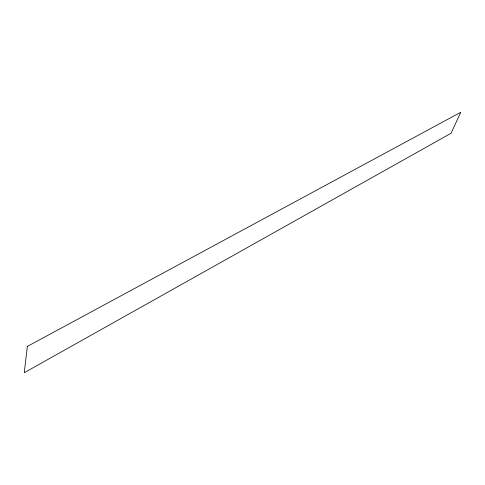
<?xml version="1.0" encoding="UTF-8"?>
<svg xmlns="http://www.w3.org/2000/svg" width="485" height="485" viewBox="0 0 485 485"><rect width="100%" height="100%" fill="white"/><g stroke="black" fill="none" stroke-linecap="round" stroke-linejoin="round"><path stroke-width="0.73" d="M27.348 346.417L24.25 372.722L451.05 133.266L460.75 112.277L27.348 346.417"/></g></svg>
